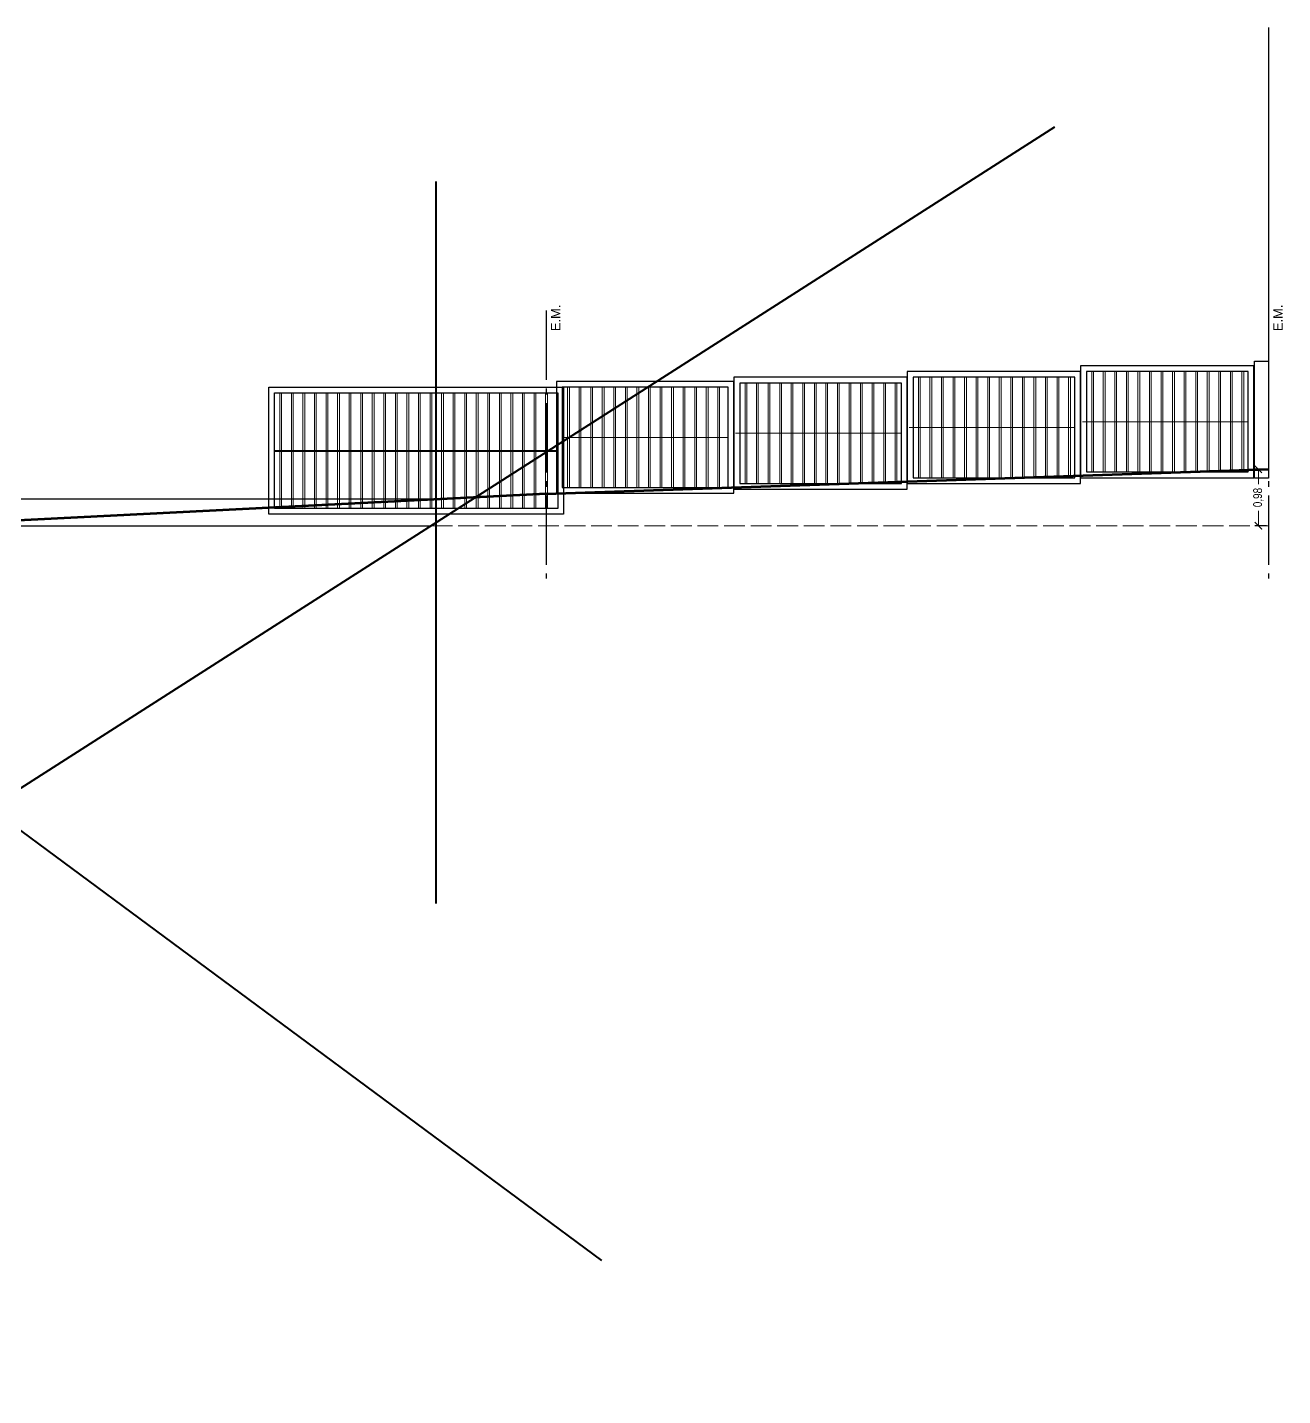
# Model space of a CAD drawing. Header units: millimetres. Extents: x 424 to 530, y 463 to 518.
# Drawn here: x 508.24 to 529.97, y 494.59 to 518.27 of the extents above; entities that cross this region are included whole.
import ezdxf

# ---------------------------------------------------------------- set-up
doc = ezdxf.new("R2010")
doc.units = ezdxf.units.MM
doc.header["$PDMODE"] = 3
doc.linetypes.add('ACAD_ISO02W100', pattern=[15, 12, -3])
doc.linetypes.add('ACAD_ISO04W100', pattern=[30, 24, -3, 0, -3])
doc.layers.add('COTAS', color=7, linetype='Continuous', lineweight=13)
doc.layers.add('Texto GRAL', color=7, linetype='Continuous')
doc.styles.add('LaProve_Plantas Arquitectura$0$Standard', font='arial.ttf')
doc.styles.get("Standard").update_dxf_attribs({"font": 'technic_.ttf', "height": 0.15})
doc.dimstyles.new('ISO-25', dxfattribs={"dimscale": 0.05, "dimtxt": 0.15, "dimasz": 2.5, "dimexe": 1.25, "dimexo": 0.625, "dimtad": 0, "dimtxsty": 'Standard', "dimblk": 'ARCHTICK', "dimcen": 2.5, "dimclrd": 256, "dimclrt": 256, "dimadec": 0, "dimazin": 0, "dimtfac": 1, "dimtmove": 0, "dimatfit": 3, "dimfxl": 1, "dimlwd": -1, "dimarcsym": 0})

# ---------------------------------------------------------------- blocks, each defined once
blk = doc.blocks.new('_ArchTick')
at = {"color": 0, "linetype": 'ByBlock', "const_width": 0.15}
blk.add_lwpolyline([(-0.5, -0.5), (0.5, 0.5)], dxfattribs=at)
blk = doc.blocks.new('*D81')
at = {"layer": 'COTAS', "color": 0, "lineweight": -2, "transparency": 16777216}
for p, q in [((529.69, 510.624), (529.484, 510.624)), ((529.69, 509.646), (529.484, 509.646))]:
    blk.add_line(p, q, dxfattribs=at)
at = {"layer": 'COTAS', "transparency": 16777216}
for p, q in [((529.547, 510.624), (529.547, 510.366)), ((529.547, 509.646), (529.547, 509.904))]:
    blk.add_line(p, q, dxfattribs=at)
at = {"layer": 'Defpoints', "color": 0, "transparency": 16777216}
for p in [(529.547, 510.624), (529.721, 510.624), (529.721, 509.646)]:
    blk.add_point(p, dxfattribs=at)
at = {"layer": 'COTAS', "transparency": 16777216, "xscale": 0.125, "yscale": 0.125, "zscale": 0.125}
for p, rotation in [((529.547, 510.624), 90), ((529.547, 509.646), 270)]:
    blk.add_blockref('_ArchTick', p, dxfattribs=dict(at, rotation=rotation))
at = {"layer": 'COTAS', "transparency": 16777216, "insert": (529.547, 510.135), "char_height": 0.15, "attachment_point": 5, "rotation": 90}
blk.add_mtext('0,98', dxfattribs=at)

msp = doc.modelspace()

# ---------------------------------------------------------------- linework, layer by layer
at = {"color": 20}
for p, q in [((529.721, 518.273), (529.721, 513.371)), ((515.321, 510.106), (487.092, 510.106))]:
    msp.add_line(p, q, dxfattribs=at)
at = {"color": 1, "lineweight": 40}
for p, q in [((490.39, 517.493), (518.181, 496.928)), ((491.679, 494.59), (526.022, 516.549))]:
    msp.add_line(p, q, dxfattribs=at)
at = {"lineweight": 40}
msp.add_line((515.321, 503.108), (515.321, 515.608), dxfattribs=at)
at = {"linetype": 'ACAD_ISO04W100', "ltscale": 0.05}
for p, q in [((517.221, 513.371), (517.221, 508.731)), ((529.721, 513.371), (529.721, 508.731))]:
    msp.add_line(p, q, dxfattribs=at)
at = {"lineweight": 5}
for p, q in [((526.371, 511.348), (523.501, 511.348)), ((529.371, 511.448), (526.501, 511.448)), ((520.371, 511.177), (517.501, 511.177)), ((523.371, 511.248), (520.501, 511.248))]:
    msp.add_line(p, q, dxfattribs=at)
at = {"color": 20, "lineweight": 60}
msp.add_line((517.221, 510.202), (529.721, 510.624), dxfattribs=at)
msp.add_line((449.328, 509.646), (515.203, 509.646))
at = {"linetype": 'ACAD_ISO02W100', "lineweight": 18, "ltscale": 0.03}
msp.add_line((507.421, 509.646), (529.721, 509.646), dxfattribs=at)
for points in [[(523.471, 510.378), (526.471, 510.378), (526.471, 512.317), (523.471, 512.317)], [(526.471, 510.478), (529.471, 510.478), (529.471, 512.417), (526.471, 512.417)], [(526.571, 510.578), (529.371, 510.578), (529.371, 512.317), (526.571, 512.317)], [(529.481, 512.498), (529.721, 512.498), (529.721, 510.471), (529.481, 510.471)], [(517.401, 510.208), (520.471, 510.208), (520.471, 512.146), (517.401, 512.146)], [(517.501, 510.308), (520.371, 510.308), (520.371, 512.046), (517.501, 512.046)], [(520.471, 510.278), (523.471, 510.278), (523.471, 512.217), (520.471, 512.217)], [(520.571, 510.378), (523.371, 510.378), (523.371, 512.117), (520.571, 512.117)], [(523.571, 510.478), (526.371, 510.478), (526.371, 512.217), (523.571, 512.217)]]:
    msp.add_lwpolyline(points, close=True)
at = {"lineweight": 13}
for points in [[(526.663, 512.317), (526.663, 510.578)], [(526.693, 510.578), (526.693, 512.317)], [(526.863, 512.317), (526.863, 510.578)], [(526.893, 510.578), (526.893, 512.317)], [(527.063, 512.317), (527.063, 510.578)], [(527.093, 510.578), (527.093, 512.317)], [(527.263, 512.317), (527.263, 510.578)], [(527.293, 510.578), (527.293, 512.317)], [(527.463, 512.317), (527.463, 510.578)], [(527.493, 510.578), (527.493, 512.317)], [(527.663, 512.317), (527.663, 510.578)], [(527.693, 510.578), (527.693, 512.317)], [(527.863, 512.317), (527.863, 510.578)], [(527.893, 510.578), (527.893, 512.317)], [(528.063, 512.317), (528.063, 510.578)], [(528.093, 510.578), (528.093, 512.317)], [(528.263, 512.317), (528.263, 510.578)], [(528.293, 510.578), (528.293, 512.317)], [(528.463, 512.317), (528.463, 510.578)], [(528.493, 510.578), (528.493, 512.317)], [(528.663, 512.317), (528.663, 510.578)], [(528.693, 510.578), (528.693, 512.317)], [(528.863, 512.317), (528.863, 510.578)], [(528.893, 510.578), (528.893, 512.317)], [(529.063, 512.317), (529.063, 510.578)], [(529.093, 510.578), (529.093, 512.317)], [(529.263, 512.317), (529.263, 510.578)], [(529.293, 510.578), (529.293, 512.317)], [(517.593, 512.046), (517.593, 510.308)], [(517.623, 510.308), (517.623, 512.046)], [(517.793, 512.046), (517.793, 510.308)], [(517.823, 510.308), (517.823, 512.046)], [(517.993, 512.046), (517.993, 510.308)], [(518.023, 510.308), (518.023, 512.046)], [(518.193, 512.046), (518.193, 510.308)], [(518.223, 510.308), (518.223, 512.046)], [(518.393, 512.046), (518.393, 510.308)], [(518.423, 510.308), (518.423, 512.046)], [(518.593, 512.046), (518.593, 510.308)], [(518.623, 510.308), (518.623, 512.046)], [(518.793, 512.046), (518.793, 510.308)], [(518.823, 510.308), (518.823, 512.046)], [(518.993, 512.046), (518.993, 510.308)], [(519.023, 510.308), (519.023, 512.046)], [(519.193, 512.046), (519.193, 510.308)], [(519.223, 510.308), (519.223, 512.046)], [(519.393, 512.046), (519.393, 510.308)], [(519.423, 510.308), (519.423, 512.046)], [(519.593, 512.046), (519.593, 510.308)], [(519.623, 510.308), (519.623, 512.046)], [(519.793, 512.046), (519.793, 510.308)], [(519.823, 510.308), (519.823, 512.046)], [(519.993, 512.046), (519.993, 510.308)], [(520.023, 510.308), (520.023, 512.046)], [(520.193, 512.046), (520.193, 510.308)], [(520.223, 510.308), (520.223, 512.046)], [(520.663, 512.117), (520.663, 510.378)], [(520.693, 510.378), (520.693, 512.117)], [(520.863, 512.117), (520.863, 510.378)], [(520.893, 510.378), (520.893, 512.117)], [(521.063, 512.117), (521.063, 510.378)], [(521.093, 510.378), (521.093, 512.117)], [(521.263, 512.117), (521.263, 510.378)], [(521.293, 510.378), (521.293, 512.117)], [(521.463, 512.117), (521.463, 510.378)], [(521.493, 510.378), (521.493, 512.117)], [(521.663, 512.117), (521.663, 510.378)], [(521.693, 510.378), (521.693, 512.117)], [(521.863, 512.117), (521.863, 510.378)], [(521.893, 510.378), (521.893, 512.117)], [(522.063, 512.117), (522.063, 510.378)], [(522.093, 510.378), (522.093, 512.117)], [(522.263, 512.117), (522.263, 510.378)], [(522.293, 510.378), (522.293, 512.117)], [(522.463, 512.117), (522.463, 510.378)], [(522.493, 510.378), (522.493, 512.117)], [(522.663, 512.117), (522.663, 510.378)], [(522.693, 510.378), (522.693, 512.117)], [(522.863, 512.117), (522.863, 510.378)], [(522.893, 510.378), (522.893, 512.117)], [(523.063, 512.117), (523.063, 510.378)], [(523.093, 510.378), (523.093, 512.117)], [(523.263, 512.117), (523.263, 510.378)], [(523.293, 510.378), (523.293, 512.117)], [(523.663, 512.217), (523.663, 510.478)], [(523.693, 510.478), (523.693, 512.217)], [(523.863, 512.217), (523.863, 510.478)], [(523.893, 510.478), (523.893, 512.217)], [(524.063, 512.217), (524.063, 510.478)], [(524.093, 510.478), (524.093, 512.217)], [(524.263, 512.217), (524.263, 510.478)], [(524.293, 510.478), (524.293, 512.217)], [(524.463, 512.217), (524.463, 510.478)], [(524.493, 510.478), (524.493, 512.217)], [(524.663, 512.217), (524.663, 510.478)], [(524.693, 510.478), (524.693, 512.217)], [(524.863, 512.217), (524.863, 510.478)], [(524.893, 510.478), (524.893, 512.217)], [(525.063, 512.217), (525.063, 510.478)], [(525.093, 510.478), (525.093, 512.217)], [(525.263, 512.217), (525.263, 510.478)], [(525.293, 510.478), (525.293, 512.217)], [(525.463, 512.217), (525.463, 510.478)], [(525.493, 510.478), (525.493, 512.217)], [(525.663, 512.217), (525.663, 510.478)], [(525.693, 510.478), (525.693, 512.217)], [(525.863, 512.217), (525.863, 510.478)], [(525.893, 510.478), (525.893, 512.217)], [(526.063, 512.217), (526.063, 510.478)], [(526.093, 510.478), (526.093, 512.217)], [(526.263, 512.217), (526.263, 510.478)], [(526.293, 510.478), (526.293, 512.217)], [(512.613, 511.946), (512.613, 509.948)], [(512.643, 509.948), (512.643, 511.946)], [(512.813, 511.946), (512.813, 509.948)], [(512.843, 509.948), (512.843, 511.946)], [(513.013, 511.946), (513.013, 509.948)], [(513.043, 509.948), (513.043, 511.946)], [(513.213, 511.946), (513.213, 509.948)], [(513.243, 509.948), (513.243, 511.946)], [(513.413, 511.946), (513.413, 509.948)], [(513.443, 509.948), (513.443, 511.946)], [(513.613, 511.946), (513.613, 509.948)], [(513.643, 509.948), (513.643, 511.946)], [(513.813, 511.946), (513.813, 509.948)], [(513.843, 509.948), (513.843, 511.946)], [(514.013, 511.946), (514.013, 509.948)], [(514.043, 509.948), (514.043, 511.946)], [(514.213, 511.946), (514.213, 509.948)], [(514.243, 509.948), (514.243, 511.946)], [(514.413, 511.946), (514.413, 509.948)], [(514.443, 509.948), (514.443, 511.946)], [(514.613, 511.946), (514.613, 509.948)], [(514.643, 509.948), (514.643, 511.946)], [(514.813, 511.946), (514.813, 509.948)], [(514.843, 509.948), (514.843, 511.946)], [(515.013, 511.946), (515.013, 509.948)], [(515.043, 509.948), (515.043, 511.946)], [(515.213, 511.946), (515.213, 509.948)], [(515.243, 509.948), (515.243, 511.946)], [(515.413, 511.946), (515.413, 509.948)], [(515.443, 509.948), (515.443, 511.946)], [(515.613, 511.946), (515.613, 509.948)], [(515.643, 509.948), (515.643, 511.946)], [(515.813, 511.946), (515.813, 509.948)], [(515.843, 509.948), (515.843, 511.946)], [(516.013, 511.946), (516.013, 509.948)], [(516.043, 509.948), (516.043, 511.946)], [(516.213, 511.946), (516.213, 509.948)], [(516.243, 509.948), (516.243, 511.946)], [(516.413, 511.946), (516.413, 509.948)], [(516.443, 509.948), (516.443, 511.946)], [(516.613, 511.946), (516.613, 509.948)], [(516.643, 509.948), (516.643, 511.946)], [(516.813, 511.946), (516.813, 509.948)], [(516.843, 509.948), (516.843, 511.946)], [(517.013, 511.946), (517.013, 509.948)], [(517.043, 509.948), (517.043, 511.946)], [(517.213, 511.946), (517.213, 509.948)], [(517.243, 509.948), (517.243, 511.946)]]:
    msp.add_lwpolyline(points, dxfattribs=at)
at = {"lineweight": 30}
for points in [[(512.421, 512.046), (517.521, 512.046), (517.521, 509.848), (512.421, 509.848)], [(512.521, 511.946), (517.421, 511.946), (517.421, 509.948), (512.521, 509.948)]]:
    msp.add_lwpolyline(points, close=True, dxfattribs=at)
at = {"lineweight": 5}
msp.add_lwpolyline([(512.521, 510.932), (512.521, 510.947), (517.421, 510.947), (517.421, 510.932)], close=True, dxfattribs=at)
at = {"color": 20, "lineweight": 60}
msp.add_lwpolyline([(517.221, 510.202), (495.051, 509.082), (492.221, 508.922), (490.056, 508.922)], dxfattribs=at)

# ---------------------------------------------------------------- texts
at = {"layer": 'Texto GRAL', "char_height": 0.16, "attachment_point": 1, "rotation": 90, "style": 'LaProve_Plantas Arquitectura$0$Standard'}
for insert in [(517.306, 513.015), (529.806, 513.015)]:
    msp.add_mtext_dynamic_manual_height_columns('E.M.', width=2.18215, gutter_width=12.5, heights=[0], dxfattribs=dict(at, insert=insert))

# ---------------------------------------------------------------- dimensions: what is measured, and where the dimension line sits
at = {"layer": 'COTAS'}
dim = msp.add_linear_dim(base=(529.547, 510.624), p1=(529.721, 509.646), p2=(529.721, 510.624), angle=90, dimstyle='ISO-25', dxfattribs=at)
dim.commit()
dim.dimension.update_dxf_attribs({"geometry": '*D81', "text_midpoint": (529.547, 510.135)})

doc.saveas('drawing.dxf')
